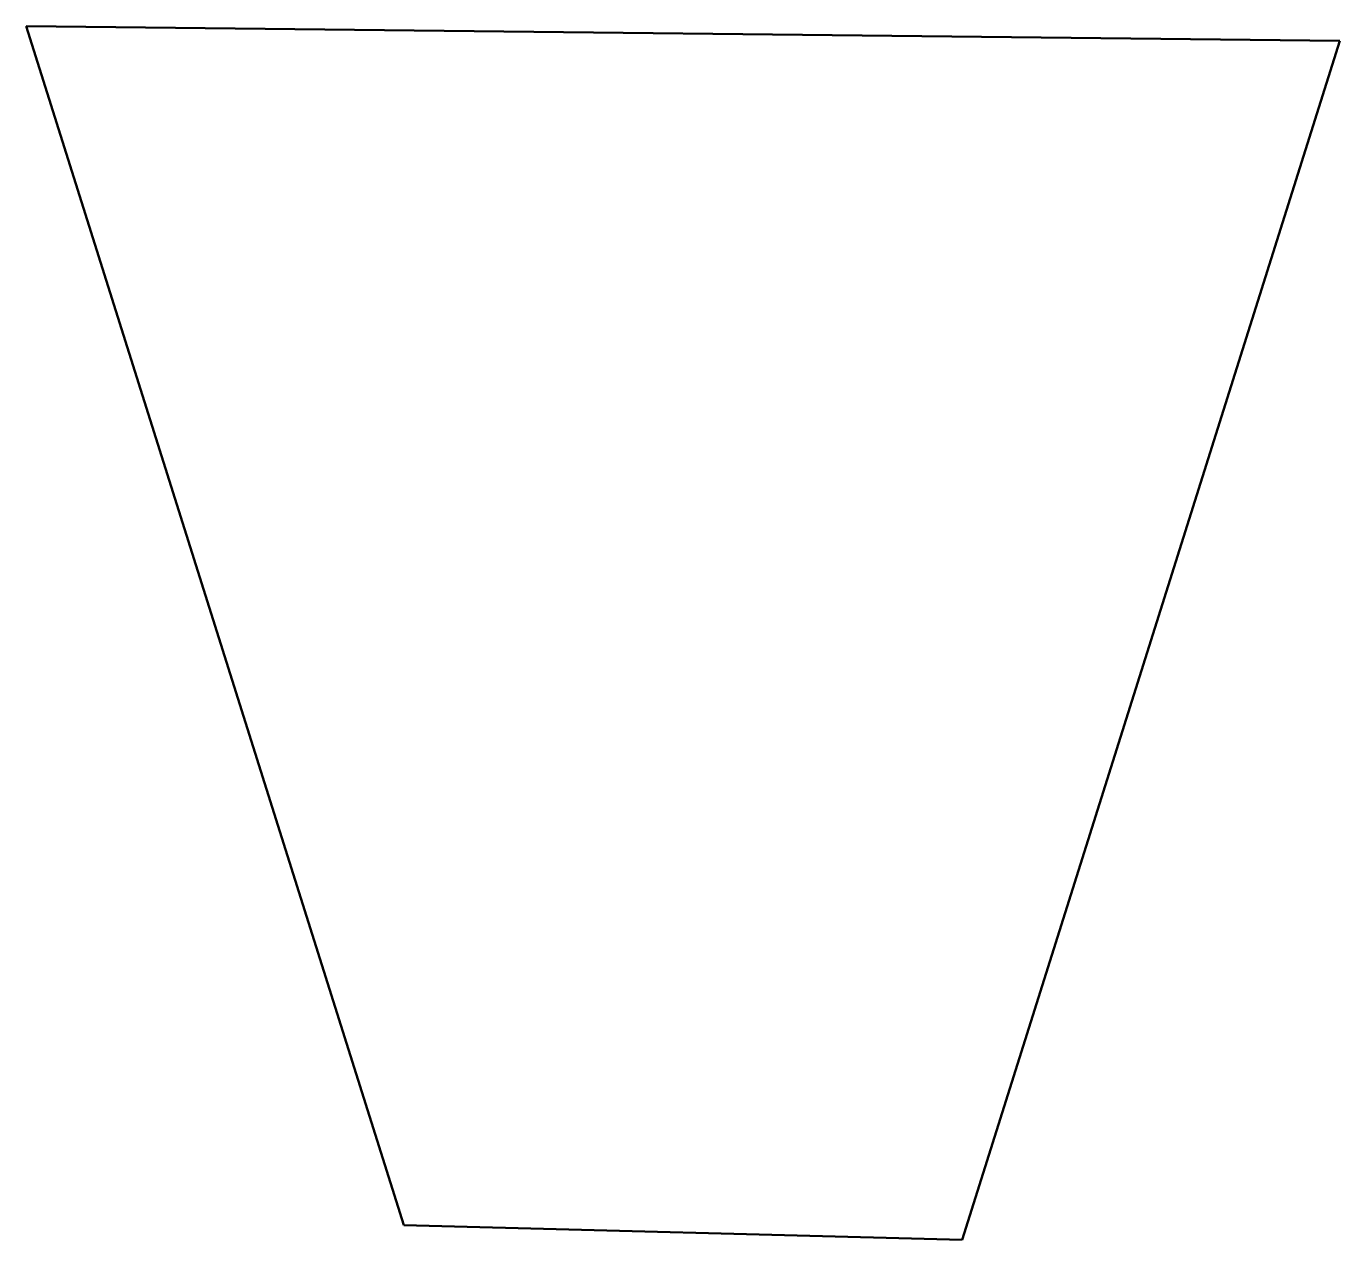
# Model space of a CAD drawing. Header units: millimetres. Extents: x -260 to 279, y -6 to 492.
import ezdxf

# ---------------------------------------------------------------- set-up
doc = ezdxf.new("R2010")
doc.units = ezdxf.units.MM
doc.layers.add('CUT', color=1, linetype='Continuous', lineweight=50)

msp = doc.modelspace()

# ---------------------------------------------------------------- linework, layer by layer
at = {"layer": 'CUT'}
for p, q in [((279.08, 486.16), (-260, 492.16)), ((-260, 492.16), (-105, 0)), ((124.08, -6.01), (279.08, 486.16)), ((-105, 0), (124.08, -6.01))]:
    msp.add_line(p, q, dxfattribs=at)

doc.saveas('drawing.dxf')
